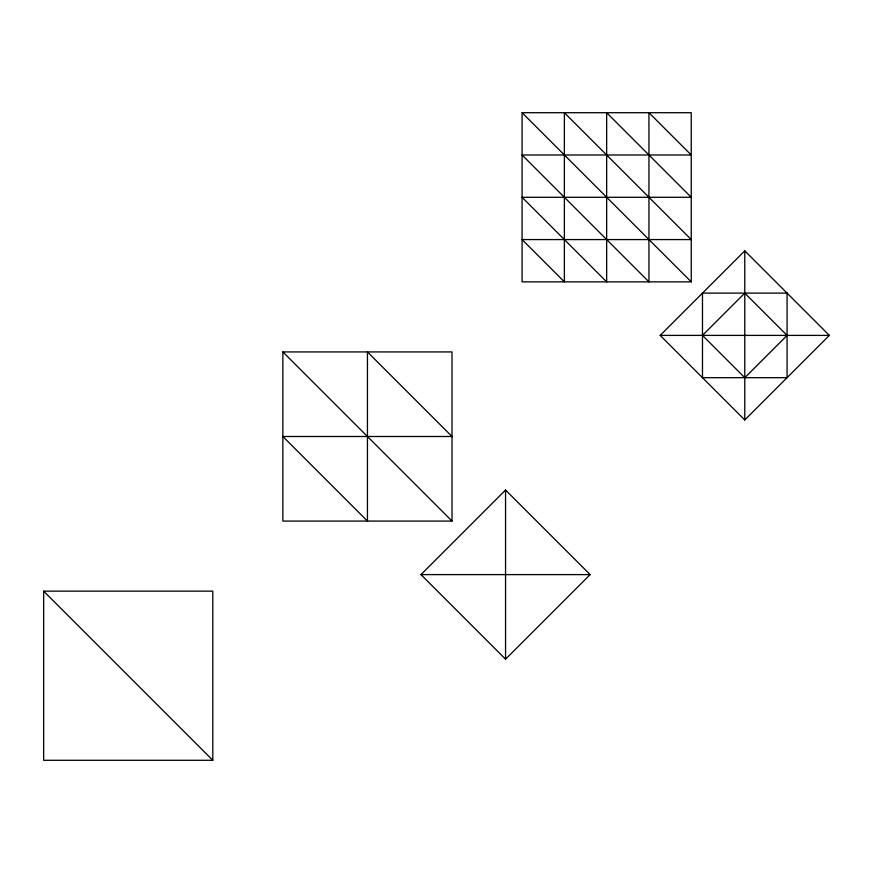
<?xml version="1.0" encoding="UTF-8"?>
<svg xmlns="http://www.w3.org/2000/svg" width="873" height="873" viewBox="0 0 873 873"><rect width="100%" height="100%" fill="white"/><g stroke="black" fill="none" stroke-linecap="round" stroke-linejoin="round"><path stroke-width="1.31" d="M420.982 574.609L505.554 490.037L590.137 574.609L505.554 659.191L420.982 574.609L590.137 574.609M660.195 335.396L744.778 250.824L829.35 335.396L744.778 419.968L660.195 335.396L829.35 335.396M522.087 112.704L691.241 112.704L691.241 281.859L522.087 281.859L522.087 112.704L691.241 281.859M282.863 351.928L452.018 351.928L452.018 521.072L282.863 521.072L282.863 351.928L452.018 521.072M43.65 591.141L212.805 591.141L212.805 760.296L43.65 760.296L43.65 591.141L212.805 760.296M744.778 250.824L744.778 419.968M505.554 490.037L505.554 659.191M744.778 293.11L702.481 335.396L744.778 377.682L787.064 335.396L744.778 293.11M691.241 154.99L522.087 154.99L648.945 281.859L648.945 112.704L691.241 154.99M691.241 197.287L522.087 197.287L606.659 281.859L606.659 112.704L691.241 197.287M691.241 239.573L522.087 239.573L564.373 281.859L564.373 112.704L691.241 239.573M787.064 293.11L702.481 293.11L702.481 377.682L787.064 377.682L787.064 293.11M452.018 436.5L282.863 436.5L367.446 521.072L367.446 351.928L452.018 436.5"/></g></svg>
